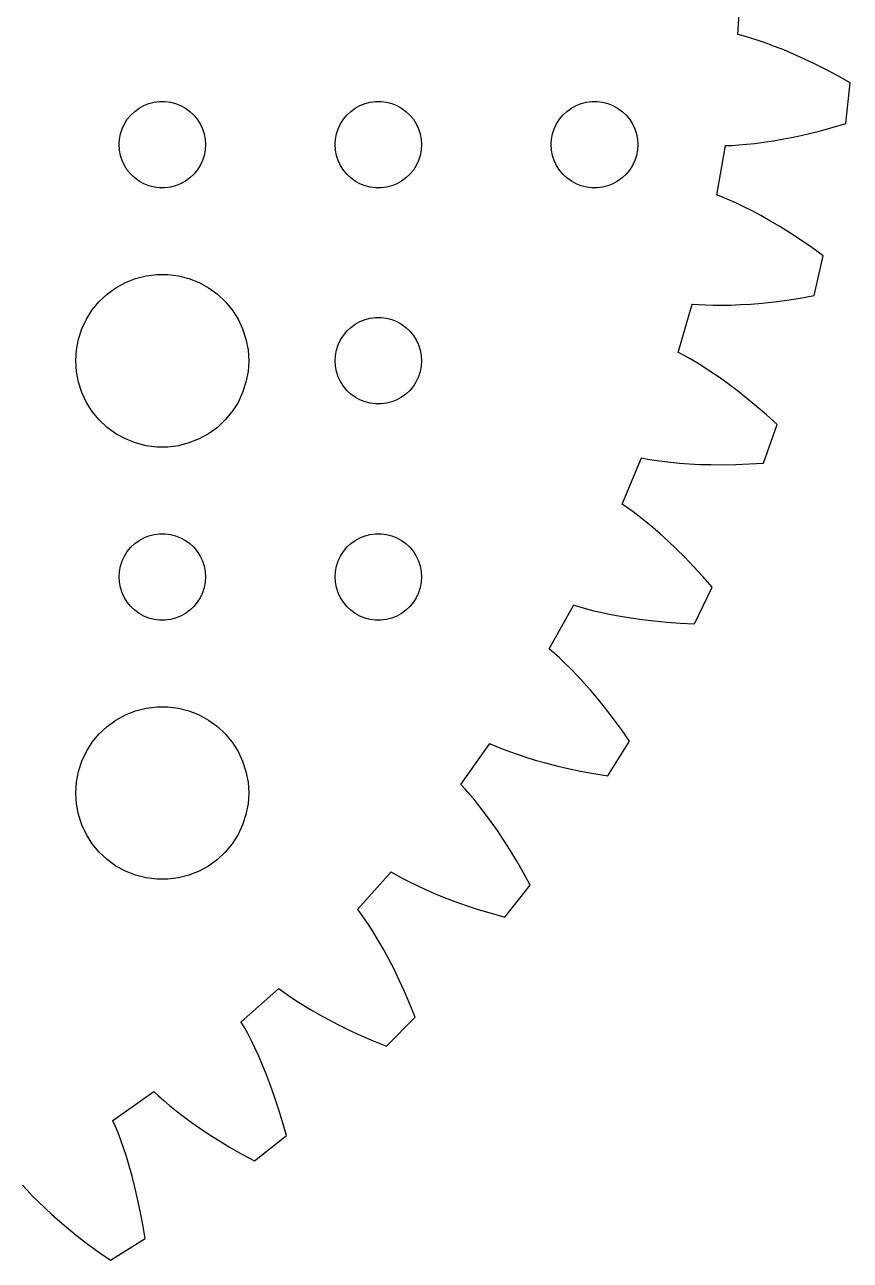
# Model space of a CAD drawing. Header units: metres. Extents: x -54 to 54, y -54 to 54.
# Drawn here: x 25.23 to 53.88, y -46.22 to -3.34 of the extents above; entities that cross this region are included whole.
import ezdxf

# ---------------------------------------------------------------- set-up
doc = ezdxf.new("R2010")
doc.units = ezdxf.units.M

msp = doc.modelspace()

# ---------------------------------------------------------------- linework, layer by layer
for p, q in [((49.9756, -3.6812), (50.0776, -1.93758)), ((49.9895, -3.68224), (49.9756, -3.6812)), ((50.1962, -3.73788), (49.9895, -3.68224)), ((50.4259, -3.80534), (50.1962, -3.73788)), ((50.6782, -3.88571), (50.4259, -3.80534)), ((50.9527, -3.98003), (50.6782, -3.88571)), ((51.2488, -4.08936), (50.9527, -3.98003)), ((51.5659, -4.21471), (51.2488, -4.08936)), ((51.9036, -4.35709), (51.5659, -4.21471)), ((52.2611, -4.51752), (51.9036, -4.35709)), ((52.6378, -4.69691), (52.2611, -4.51752)), ((53.0331, -4.89624), (52.6378, -4.69691)), ((53.4461, -5.11647), (53.0331, -4.89624)), ((53.8762, -5.35844), (53.4461, -5.11647)), ((53.7177, -6.76447), (53.8762, -5.35844)), ((29.7189, -6.02657), (29.9058, -6.00294)), ((29.9058, -6.00294), (30.0942, -6.00294)), ((30.0942, -6.00294), (30.2811, -6.02657)), ((37.2189, -6.02657), (37.4058, -6.00294)), ((37.4058, -6.00294), (37.5942, -6.00294)), ((37.5942, -6.00294), (37.7811, -6.02657)), ((44.7189, -6.02657), (44.9058, -6.00294)), ((44.9058, -6.00294), (45.0942, -6.00294)), ((45.0942, -6.00294), (45.2811, -6.02657)), ((28.9065, -6.47318), (29.0439, -6.34422)), ((29.0439, -6.34422), (29.1963, -6.23351)), ((29.1963, -6.23351), (29.3613, -6.14275)), ((29.3613, -6.14275), (29.5365, -6.07341)), ((29.5365, -6.07341), (29.7189, -6.02657)), ((30.2811, -6.02657), (30.4635, -6.07341)), ((30.4635, -6.07341), (30.6387, -6.14275)), ((30.6387, -6.14275), (30.8037, -6.23351)), ((30.8037, -6.23351), (30.9561, -6.34422)), ((30.9561, -6.34422), (31.0934, -6.47318)), ((36.4065, -6.47318), (36.5439, -6.34422)), ((36.5439, -6.34422), (36.6963, -6.23351)), ((36.6963, -6.23351), (36.8613, -6.14275)), ((36.8613, -6.14275), (37.0365, -6.07341)), ((37.0365, -6.07341), (37.2189, -6.02657)), ((37.7811, -6.02657), (37.9635, -6.07341)), ((37.9635, -6.07341), (38.1387, -6.14275)), ((38.1387, -6.14275), (38.3037, -6.23351)), ((38.3037, -6.23351), (38.4561, -6.34422)), ((38.4561, -6.34422), (38.5934, -6.47318)), ((43.9065, -6.47318), (44.0439, -6.34422)), ((44.0439, -6.34422), (44.1963, -6.23351)), ((44.1963, -6.23351), (44.3613, -6.14275)), ((44.3613, -6.14275), (44.5365, -6.07341)), ((44.5365, -6.07341), (44.7189, -6.02657)), ((45.2811, -6.02657), (45.4635, -6.07341)), ((45.4635, -6.07341), (45.6387, -6.14275)), ((45.6387, -6.14275), (45.8037, -6.23351)), ((45.8037, -6.23351), (45.9561, -6.34422)), ((45.9561, -6.34422), (46.0934, -6.47318)), ((28.6053, -6.9478), (28.6855, -6.77736)), ((28.6855, -6.77736), (28.7865, -6.61832)), ((28.7865, -6.61832), (28.9065, -6.47318)), ((31.0934, -6.47318), (31.2135, -6.61832)), ((31.2135, -6.61832), (31.3145, -6.77736)), ((31.3145, -6.77736), (31.3947, -6.9478)), ((36.1053, -6.9478), (36.1855, -6.77736)), ((36.1855, -6.77736), (36.2865, -6.61832)), ((36.2865, -6.61832), (36.4065, -6.47318)), ((38.5934, -6.47318), (38.7135, -6.61832)), ((38.7135, -6.61832), (38.8145, -6.77736)), ((38.8145, -6.77736), (38.8947, -6.9478)), ((43.6053, -6.9478), (43.6855, -6.77736)), ((43.6855, -6.77736), (43.7865, -6.61832)), ((43.7865, -6.61832), (43.9065, -6.47318)), ((46.0934, -6.47318), (46.2135, -6.61832)), ((46.2135, -6.61832), (46.3145, -6.77736)), ((46.3145, -6.77736), (46.3947, -6.9478)), ((53.2446, -6.90468), (53.7177, -6.76447)), ((28.5118, -7.312), (28.5471, -7.12695)), ((28.5471, -7.12695), (28.6053, -6.9478)), ((31.3947, -6.9478), (31.4529, -7.12695)), ((31.4529, -7.12695), (31.4882, -7.312)), ((36.0118, -7.312), (36.0471, -7.12695)), ((36.0471, -7.12695), (36.1053, -6.9478)), ((38.8947, -6.9478), (38.9529, -7.12695)), ((38.9529, -7.12695), (38.9882, -7.312)), ((43.5118, -7.312), (43.5471, -7.12695)), ((43.5471, -7.12695), (43.6053, -6.9478)), ((46.3947, -6.9478), (46.4529, -7.12695)), ((46.4529, -7.12695), (46.4882, -7.312)), ((51.5718, -7.30177), (51.9561, -7.22493)), ((51.9561, -7.22493), (52.3632, -7.13385)), ((52.3632, -7.13385), (52.7929, -7.02747)), ((52.7929, -7.02747), (53.2446, -6.90468)), ((28.5, -7.5), (28.5118, -7.312)), ((28.5118, -7.68799), (28.5, -7.5)), ((28.5471, -7.87303), (28.5118, -7.68799)), ((31.4882, -7.68799), (31.4529, -7.87303)), ((31.4882, -7.312), (31.5, -7.5)), ((31.5, -7.5), (31.4882, -7.68799)), ((36, -7.5), (36.0118, -7.312)), ((36.0118, -7.68799), (36, -7.5)), ((36.0471, -7.87303), (36.0118, -7.68799)), ((38.9882, -7.68799), (38.9529, -7.87303)), ((38.9882, -7.312), (39, -7.5)), ((39, -7.5), (38.9882, -7.68799)), ((43.5, -7.5), (43.5118, -7.312)), ((43.5118, -7.68799), (43.5, -7.5)), ((43.5471, -7.87303), (43.5118, -7.68799)), ((46.4882, -7.68799), (46.4529, -7.87303)), ((46.4882, -7.312), (46.5, -7.5)), ((46.5, -7.5), (46.4882, -7.68799)), ((49.2491, -9.25356), (49.5458, -7.5323)), ((49.5458, -7.5323), (49.5556, -7.53378)), ((49.5556, -7.53378), (49.7694, -7.52553)), ((49.7694, -7.52553), (50.0084, -7.51086)), ((50.0084, -7.51086), (50.2723, -7.48868)), ((50.2723, -7.48868), (50.5608, -7.45778)), ((50.5608, -7.45778), (50.8738, -7.41708)), ((50.8738, -7.41708), (51.2109, -7.36545)), ((51.2109, -7.36545), (51.5718, -7.30177)), ((28.6053, -8.05219), (28.5471, -7.87303)), ((28.6855, -8.22263), (28.6053, -8.05219)), ((31.3947, -8.05219), (31.3145, -8.22263)), ((31.4529, -7.87303), (31.3947, -8.05219)), ((36.1053, -8.05219), (36.0471, -7.87303)), ((36.1855, -8.22263), (36.1053, -8.05219)), ((38.8947, -8.05219), (38.8145, -8.22263)), ((38.9529, -7.87303), (38.8947, -8.05219)), ((43.6053, -8.05219), (43.5471, -7.87303)), ((43.6855, -8.22263), (43.6053, -8.05219)), ((46.3947, -8.05219), (46.3145, -8.22263)), ((46.4529, -7.87303), (46.3947, -8.05219)), ((28.7865, -8.38167), (28.6855, -8.22263)), ((28.9065, -8.52681), (28.7865, -8.38167)), ((29.0439, -8.65576), (28.9065, -8.52681)), ((31.0934, -8.52681), (30.9561, -8.65576)), ((31.2135, -8.38167), (31.0934, -8.52681)), ((31.3145, -8.22263), (31.2135, -8.38167)), ((36.2865, -8.38167), (36.1855, -8.22263)), ((36.4065, -8.52681), (36.2865, -8.38167)), ((36.5439, -8.65576), (36.4065, -8.52681)), ((38.5934, -8.52681), (38.4561, -8.65576)), ((38.7135, -8.38167), (38.5934, -8.52681)), ((38.8145, -8.22263), (38.7135, -8.38167)), ((43.7865, -8.38167), (43.6855, -8.22263)), ((43.9065, -8.52681), (43.7865, -8.38167)), ((44.0439, -8.65576), (43.9065, -8.52681)), ((46.0934, -8.52681), (45.9561, -8.65576)), ((46.2135, -8.38167), (46.0934, -8.52681)), ((46.3145, -8.22263), (46.2135, -8.38167)), ((29.1963, -8.76648), (29.0439, -8.65576)), ((29.3613, -8.85724), (29.1963, -8.76648)), ((29.5365, -8.92657), (29.3613, -8.85724)), ((29.7189, -8.97342), (29.5365, -8.92657)), ((29.9058, -8.99704), (29.7189, -8.97342)), ((30.0942, -8.99704), (29.9058, -8.99704)), ((30.2811, -8.97342), (30.0942, -8.99704)), ((30.4635, -8.92657), (30.2811, -8.97342)), ((30.6387, -8.85724), (30.4635, -8.92657)), ((30.8037, -8.76648), (30.6387, -8.85724)), ((30.9561, -8.65576), (30.8037, -8.76648)), ((36.6963, -8.76648), (36.5439, -8.65576)), ((36.8613, -8.85724), (36.6963, -8.76648)), ((37.0365, -8.92657), (36.8613, -8.85724)), ((37.2189, -8.97342), (37.0365, -8.92657)), ((37.4058, -8.99704), (37.2189, -8.97342)), ((37.5942, -8.99704), (37.4058, -8.99704)), ((37.7811, -8.97342), (37.5942, -8.99704)), ((37.9635, -8.92657), (37.7811, -8.97342)), ((38.1387, -8.85724), (37.9635, -8.92657)), ((38.3037, -8.76648), (38.1387, -8.85724)), ((38.4561, -8.65576), (38.3037, -8.76648)), ((44.1963, -8.76648), (44.0439, -8.65576)), ((44.3613, -8.85724), (44.1963, -8.76648)), ((44.5365, -8.92657), (44.3613, -8.85724)), ((44.7189, -8.97342), (44.5365, -8.92657)), ((44.9058, -8.99704), (44.7189, -8.97342)), ((45.0942, -8.99704), (44.9058, -8.99704)), ((45.2811, -8.97342), (45.0942, -8.99704)), ((45.4635, -8.92657), (45.2811, -8.97342)), ((45.6387, -8.85724), (45.4635, -8.92657)), ((45.8037, -8.76648), (45.6387, -8.85724)), ((45.9561, -8.65576), (45.8037, -8.76648)), ((49.2629, -9.25615), (49.2491, -9.25356)), ((49.4621, -9.33456), (49.2629, -9.25615)), ((49.6828, -9.42732), (49.4621, -9.33456)), ((49.9245, -9.53543), (49.6828, -9.42732)), ((50.1867, -9.6599), (49.9245, -9.53543)), ((50.4687, -9.80168), (50.1867, -9.6599)), ((50.7698, -9.96176), (50.4687, -9.80168)), ((51.0894, -10.1411), (50.7698, -9.96176)), ((51.4267, -10.3405), (51.0894, -10.1411)), ((51.7809, -10.5609), (51.4267, -10.3405)), ((52.1514, -10.8033), (51.7809, -10.5609)), ((52.5372, -11.0684), (52.1514, -10.8033)), ((52.9374, -11.357), (52.5372, -11.0684)), ((52.6226, -12.7364), (52.9374, -11.357)), ((28.3925, -12.467), (28.7227, -12.2855)), ((28.7227, -12.2855), (29.0729, -12.1468)), ((29.0729, -12.1468), (29.4379, -12.0531)), ((29.4379, -12.0531), (29.8116, -12.0059)), ((29.8116, -12.0059), (30.1884, -12.0059)), ((30.1884, -12.0059), (30.5621, -12.0531)), ((30.5621, -12.0531), (30.927, -12.1468)), ((30.927, -12.1468), (31.2773, -12.2855)), ((31.2773, -12.2855), (31.6075, -12.467)), ((27.8131, -12.9464), (28.0877, -12.6884)), ((28.0877, -12.6884), (28.3925, -12.467)), ((31.6075, -12.467), (31.9123, -12.6884)), ((31.9123, -12.6884), (32.1869, -12.9464)), ((51.6741, -12.8942), (52.1367, -12.8228)), ((52.1367, -12.8228), (52.6226, -12.7364)), ((27.3711, -13.5547), (27.5729, -13.2366)), ((27.5729, -13.2366), (27.8131, -12.9464)), ((32.1869, -12.9464), (32.427, -13.2366)), ((32.427, -13.2366), (32.6289, -13.5547)), ((47.9034, -14.7095), (48.3909, -13.0323)), ((48.3909, -13.0323), (48.4005, -13.0349)), ((48.4005, -13.0349), (48.6139, -13.0506)), ((48.6139, -13.0506), (48.853, -13.0628)), ((48.853, -13.0628), (49.1177, -13.0703)), ((49.1177, -13.0703), (49.4079, -13.0719)), ((49.4079, -13.0719), (49.7235, -13.0665)), ((49.7235, -13.0665), (50.0643, -13.0529)), ((50.0643, -13.0529), (50.43, -13.0301)), ((50.43, -13.0301), (50.8204, -12.9967)), ((50.8204, -12.9967), (51.2352, -12.9518)), ((51.2352, -12.9518), (51.6741, -12.8942)), ((27.2107, -13.8956), (27.3711, -13.5547)), ((32.6289, -13.5547), (32.7893, -13.8956)), ((36.6963, -13.7335), (36.8613, -13.6427)), ((36.8613, -13.6427), (37.0365, -13.5734)), ((37.0365, -13.5734), (37.2189, -13.5266)), ((37.2189, -13.5266), (37.4058, -13.5029)), ((37.4058, -13.5029), (37.5942, -13.5029)), ((37.5942, -13.5029), (37.7811, -13.5266)), ((37.7811, -13.5266), (37.9635, -13.5734)), ((37.9635, -13.5734), (38.1387, -13.6427)), ((38.1387, -13.6427), (38.3037, -13.7335)), ((27.0942, -14.2539), (27.2107, -13.8956)), ((32.7893, -13.8956), (32.9057, -14.2539)), ((36.1855, -14.2774), (36.2865, -14.1183)), ((36.2865, -14.1183), (36.4065, -13.9732)), ((36.4065, -13.9732), (36.5439, -13.8442)), ((36.5439, -13.8442), (36.6963, -13.7335)), ((38.3037, -13.7335), (38.4561, -13.8442)), ((38.4561, -13.8442), (38.5934, -13.9732)), ((38.5934, -13.9732), (38.7135, -14.1183)), ((38.7135, -14.1183), (38.8145, -14.2774)), ((27.0237, -14.624), (27.0942, -14.2539)), ((32.9057, -14.2539), (32.9763, -14.624)), ((36.0471, -14.627), (36.1053, -14.4478)), ((36.1053, -14.4478), (36.1855, -14.2774)), ((38.8145, -14.2774), (38.8947, -14.4478)), ((38.8947, -14.4478), (38.9529, -14.627)), ((27, -15), (27.0237, -14.624)), ((27.0237, -15.376), (27, -15)), ((32.9763, -14.624), (33, -15)), ((33, -15), (32.9763, -15.376)), ((36, -15), (36.0118, -14.812)), ((36.0118, -15.188), (36, -15)), ((36.0118, -14.812), (36.0471, -14.627)), ((38.9529, -14.627), (38.9882, -14.812)), ((38.9882, -14.812), (39, -15)), ((39, -15), (38.9882, -15.188)), ((47.9168, -14.7136), (47.9034, -14.7095)), ((48.1059, -14.8139), (47.9168, -14.7136)), ((48.3148, -14.9308), (48.1059, -14.8139)), ((48.543, -15.0652), (48.3148, -14.9308)), ((27.0942, -15.7461), (27.0237, -15.376)), ((32.9763, -15.376), (32.9057, -15.7461)), ((36.0471, -15.373), (36.0118, -15.188)), ((36.1053, -15.5522), (36.0471, -15.373)), ((38.9529, -15.373), (38.8947, -15.5522)), ((38.9882, -15.188), (38.9529, -15.373)), ((48.7896, -15.2183), (48.543, -15.0652)), ((49.0539, -15.3908), (48.7896, -15.2183)), ((49.3352, -15.5835), (49.0539, -15.3908)), ((27.2107, -16.1044), (27.0942, -15.7461)), ((32.9057, -15.7461), (32.7893, -16.1044)), ((36.1855, -15.7226), (36.1053, -15.5522)), ((36.2865, -15.8817), (36.1855, -15.7226)), ((38.8145, -15.7226), (38.7135, -15.8817)), ((38.8947, -15.5522), (38.8145, -15.7226)), ((49.6327, -15.7975), (49.3352, -15.5835)), ((49.9456, -16.0334), (49.6327, -15.7975)), ((27.3711, -16.4453), (27.2107, -16.1044)), ((32.7893, -16.1044), (32.6289, -16.4453)), ((36.4065, -16.0268), (36.2865, -15.8817)), ((36.5439, -16.1558), (36.4065, -16.0268)), ((36.6963, -16.2665), (36.5439, -16.1558)), ((36.8613, -16.3572), (36.6963, -16.2665)), ((38.3037, -16.2665), (38.1387, -16.3572)), ((38.4561, -16.1558), (38.3037, -16.2665)), ((38.5934, -16.0268), (38.4561, -16.1558)), ((38.7135, -15.8817), (38.5934, -16.0268)), ((50.2729, -16.2922), (49.9456, -16.0334)), ((50.6139, -16.5744), (50.2729, -16.2922)), ((27.5729, -16.7634), (27.3711, -16.4453)), ((32.6289, -16.4453), (32.427, -16.7634)), ((37.0365, -16.4266), (36.8613, -16.3572)), ((37.2189, -16.4734), (37.0365, -16.4266)), ((37.4058, -16.497), (37.2189, -16.4734)), ((37.5942, -16.497), (37.4058, -16.497)), ((37.7811, -16.4734), (37.5942, -16.497)), ((37.9635, -16.4266), (37.7811, -16.4734)), ((38.1387, -16.3572), (37.9635, -16.4266)), ((50.9676, -16.8811), (50.6139, -16.5744)), ((27.8131, -17.0536), (27.5729, -16.7634)), ((28.0877, -17.3115), (27.8131, -17.0536)), ((32.1869, -17.0536), (31.9123, -17.3115)), ((32.427, -16.7634), (32.1869, -17.0536)), ((51.333, -17.2127), (50.9676, -16.8811)), ((28.3925, -17.533), (28.0877, -17.3115)), ((28.7227, -17.7145), (28.3925, -17.533)), ((31.6075, -17.533), (31.2773, -17.7145)), ((31.9123, -17.3115), (31.6075, -17.533)), ((50.8657, -18.5482), (51.333, -17.2127)), ((29.0729, -17.8532), (28.7227, -17.7145)), ((29.4379, -17.9469), (29.0729, -17.8532)), ((29.8116, -17.9941), (29.4379, -17.9469)), ((30.1884, -17.9941), (29.8116, -17.9941)), ((30.5621, -17.9469), (30.1884, -17.9941)), ((30.927, -17.8532), (30.5621, -17.9469)), ((31.2773, -17.7145), (30.927, -17.8532)), ((45.9553, -19.9805), (46.6275, -18.3684)), ((46.6275, -18.3684), (46.6367, -18.3721)), ((46.6367, -18.3721), (46.847, -18.4116)), ((46.847, -18.4116), (47.0833, -18.4505)), ((47.0833, -18.4505), (47.3455, -18.4875)), ((47.3455, -18.4875), (47.6337, -18.5217)), ((47.6337, -18.5217), (47.9479, -18.5516)), ((47.9479, -18.5516), (48.288, -18.5763)), ((48.288, -18.5763), (48.654, -18.5945)), ((48.654, -18.5945), (49.0457, -18.6051)), ((49.0457, -18.6051), (49.463, -18.6069)), ((49.463, -18.6069), (49.9055, -18.5988)), ((49.9055, -18.5988), (50.3732, -18.5796)), ((50.3732, -18.5796), (50.8657, -18.5482)), ((45.9681, -19.9861), (45.9553, -19.9805)), ((46.1448, -20.1069), (45.9681, -19.9861)), ((46.3393, -20.2464), (46.1448, -20.1069)), ((46.551, -20.4056), (46.3393, -20.2464)), ((46.7789, -20.5853), (46.551, -20.4056)), ((29.7189, -21.0266), (29.9058, -21.003)), ((29.9058, -21.003), (30.0942, -21.003)), ((30.0942, -21.003), (30.2811, -21.0266)), ((37.2189, -21.0266), (37.4058, -21.003)), ((37.4058, -21.003), (37.5942, -21.003)), ((37.5942, -21.003), (37.7811, -21.0266)), ((47.0222, -20.7863), (46.7789, -20.5853)), ((47.2802, -21.0093), (47.0222, -20.7863)), ((47.5519, -21.2552), (47.2802, -21.0093)), ((28.9065, -21.4732), (29.0439, -21.3442)), ((29.0439, -21.3442), (29.1963, -21.2335)), ((29.1963, -21.2335), (29.3613, -21.1427)), ((29.3613, -21.1427), (29.5365, -21.0734)), ((29.5365, -21.0734), (29.7189, -21.0266)), ((30.2811, -21.0266), (30.4635, -21.0734)), ((30.4635, -21.0734), (30.6387, -21.1427)), ((30.6387, -21.1427), (30.8037, -21.2335)), ((30.8037, -21.2335), (30.9561, -21.3442)), ((30.9561, -21.3442), (31.0934, -21.4732)), ((36.4065, -21.4732), (36.5439, -21.3442)), ((36.5439, -21.3442), (36.6963, -21.2335)), ((36.6963, -21.2335), (36.8613, -21.1427)), ((36.8613, -21.1427), (37.0365, -21.0734)), ((37.0365, -21.0734), (37.2189, -21.0266)), ((37.7811, -21.0266), (37.9635, -21.0734)), ((37.9635, -21.0734), (38.1387, -21.1427)), ((38.1387, -21.1427), (38.3037, -21.2335)), ((38.3037, -21.2335), (38.4561, -21.3442)), ((38.4561, -21.3442), (38.5934, -21.4732)), ((47.8363, -21.5247), (47.5519, -21.2552)), ((28.6053, -21.9478), (28.6855, -21.7774)), ((28.6855, -21.7774), (28.7865, -21.6183)), ((28.7865, -21.6183), (28.9065, -21.4732)), ((31.0934, -21.4732), (31.2135, -21.6183)), ((31.2135, -21.6183), (31.3145, -21.7774)), ((31.3145, -21.7774), (31.3947, -21.9478)), ((36.1053, -21.9478), (36.1855, -21.7774)), ((36.1855, -21.7774), (36.2865, -21.6183)), ((36.2865, -21.6183), (36.4065, -21.4732)), ((38.5934, -21.4732), (38.7135, -21.6183)), ((38.7135, -21.6183), (38.8145, -21.7774)), ((38.8145, -21.7774), (38.8947, -21.9478)), ((48.1327, -21.8185), (47.8363, -21.5247)), ((48.4399, -22.1372), (48.1327, -21.8185)), ((28.5118, -22.312), (28.5471, -22.127)), ((28.5471, -22.127), (28.6053, -21.9478)), ((31.3947, -21.9478), (31.4529, -22.127)), ((31.4529, -22.127), (31.4882, -22.312)), ((36.0118, -22.312), (36.0471, -22.127)), ((36.0471, -22.127), (36.1053, -21.9478)), ((38.8947, -21.9478), (38.9529, -22.127)), ((38.9529, -22.127), (38.9882, -22.312)), ((48.757, -22.4815), (48.4399, -22.1372)), ((28.5, -22.5), (28.5118, -22.312)), ((28.5118, -22.688), (28.5, -22.5)), ((28.5471, -22.873), (28.5118, -22.688)), ((31.4882, -22.688), (31.4529, -22.873)), ((31.4882, -22.312), (31.5, -22.5)), ((31.5, -22.5), (31.4882, -22.688)), ((36, -22.5), (36.0118, -22.312)), ((36.0118, -22.688), (36, -22.5)), ((36.0471, -22.873), (36.0118, -22.688)), ((38.9882, -22.688), (38.9529, -22.873)), ((38.9882, -22.312), (39, -22.5)), ((39, -22.5), (38.9882, -22.688)), ((49.083, -22.8519), (48.757, -22.4815)), ((28.6053, -23.0522), (28.5471, -22.873)), ((28.6855, -23.2226), (28.6053, -23.0522)), ((31.3947, -23.0522), (31.3145, -23.2226)), ((31.4529, -22.873), (31.3947, -23.0522)), ((36.1053, -23.0522), (36.0471, -22.873)), ((36.1855, -23.2226), (36.1053, -23.0522)), ((38.8947, -23.0522), (38.8145, -23.2226)), ((38.9529, -22.873), (38.8947, -23.0522)), ((48.4691, -24.1267), (49.083, -22.8519)), ((28.7865, -23.3817), (28.6855, -23.2226)), ((28.9065, -23.5268), (28.7865, -23.3817)), ((29.0439, -23.6558), (28.9065, -23.5268)), ((31.0934, -23.5268), (30.9561, -23.6558)), ((31.2135, -23.3817), (31.0934, -23.5268)), ((31.3145, -23.2226), (31.2135, -23.3817)), ((36.2865, -23.3817), (36.1855, -23.2226)), ((36.4065, -23.5268), (36.2865, -23.3817)), ((36.5439, -23.6558), (36.4065, -23.5268)), ((38.5934, -23.5268), (38.4561, -23.6558)), ((38.7135, -23.3817), (38.5934, -23.5268)), ((38.8145, -23.2226), (38.7135, -23.3817)), ((43.4292, -25.0002), (44.2777, -23.4736)), ((44.2777, -23.4736), (44.2864, -23.4782)), ((44.2864, -23.4782), (44.491, -23.541)), ((44.491, -23.541), (44.7214, -23.6061)), ((29.1963, -23.7665), (29.0439, -23.6558)), ((29.3613, -23.8572), (29.1963, -23.7665)), ((29.5365, -23.9266), (29.3613, -23.8572)), ((29.7189, -23.9734), (29.5365, -23.9266)), ((29.9058, -23.997), (29.7189, -23.9734)), ((30.0942, -23.997), (29.9058, -23.997)), ((30.2811, -23.9734), (30.0942, -23.997)), ((30.4635, -23.9266), (30.2811, -23.9734)), ((30.6387, -23.8572), (30.4635, -23.9266)), ((30.8037, -23.7665), (30.6387, -23.8572)), ((30.9561, -23.6558), (30.8037, -23.7665)), ((36.6963, -23.7665), (36.5439, -23.6558)), ((36.8613, -23.8572), (36.6963, -23.7665)), ((37.0365, -23.9266), (36.8613, -23.8572)), ((37.2189, -23.9734), (37.0365, -23.9266)), ((37.4058, -23.997), (37.2189, -23.9734)), ((37.5942, -23.997), (37.4058, -23.997)), ((37.7811, -23.9734), (37.5942, -23.997)), ((37.9635, -23.9266), (37.7811, -23.9734)), ((38.1387, -23.8572), (37.9635, -23.9266)), ((38.3037, -23.7665), (38.1387, -23.8572)), ((38.4561, -23.6558), (38.3037, -23.7665)), ((44.7214, -23.6061), (44.9778, -23.6723)), ((44.9778, -23.6723), (45.2604, -23.7385)), ((45.2604, -23.7385), (45.5693, -23.8034)), ((45.5693, -23.8034), (45.9045, -23.866)), ((45.9045, -23.866), (46.2661, -23.9251)), ((46.2661, -23.9251), (46.6542, -23.9795)), ((46.6542, -23.9795), (47.0686, -24.028)), ((47.0686, -24.028), (47.5093, -24.0695)), ((47.5093, -24.0695), (47.9762, -24.1028)), ((47.9762, -24.1028), (48.4691, -24.1267)), ((43.4414, -25.0072), (43.4292, -25.0002)), ((43.6034, -25.147), (43.4414, -25.0072)), ((43.7811, -25.3075), (43.6034, -25.147)), ((43.9736, -25.4894), (43.7811, -25.3075)), ((44.1799, -25.6934), (43.9736, -25.4894)), ((44.3992, -25.9204), (44.1799, -25.6934)), ((44.6306, -26.1709), (44.3992, -25.9204)), ((44.873, -26.4457), (44.6306, -26.1709)), ((45.1255, -26.7454), (44.873, -26.4457)), ((29.4379, -27.0531), (29.8116, -27.0059)), ((29.8116, -27.0059), (30.1884, -27.0059)), ((30.1884, -27.0059), (30.5621, -27.0531)), ((45.3871, -27.0705), (45.1255, -26.7454)), ((28.3925, -27.467), (28.7227, -27.2855)), ((28.7227, -27.2855), (29.0729, -27.1468)), ((29.0729, -27.1468), (29.4379, -27.0531)), ((30.5621, -27.0531), (30.927, -27.1468)), ((30.927, -27.1468), (31.2773, -27.2855)), ((31.2773, -27.2855), (31.6075, -27.467)), ((45.6567, -27.4215), (45.3871, -27.0705)), ((45.9333, -27.7992), (45.6567, -27.4215)), ((27.8131, -27.9464), (28.0877, -27.6884)), ((28.0877, -27.6884), (28.3925, -27.467)), ((31.6075, -27.467), (31.9123, -27.6884)), ((31.9123, -27.6884), (32.1869, -27.9464)), ((46.2158, -28.2038), (45.9333, -27.7992)), ((27.3711, -28.5547), (27.5729, -28.2366)), ((27.5729, -28.2366), (27.8131, -27.9464)), ((32.1869, -27.9464), (32.427, -28.2366)), ((32.427, -28.2366), (32.6289, -28.5547)), ((40.357, -29.7056), (41.3711, -28.2835)), ((41.3711, -28.2835), (41.3792, -28.2891)), ((41.3792, -28.2891), (41.5755, -28.3744)), ((45.463, -29.4018), (46.2158, -28.2038)), ((27.2107, -28.8956), (27.3711, -28.5547)), ((32.6289, -28.5547), (32.7893, -28.8956)), ((41.5755, -28.3744), (41.7972, -28.4649)), ((41.7972, -28.4649), (42.0445, -28.5594)), ((42.0445, -28.5594), (42.3179, -28.6568)), ((42.3179, -28.6568), (42.6176, -28.7559)), ((27.0942, -29.2539), (27.2107, -28.8956)), ((32.7893, -28.8956), (32.9057, -29.2539)), ((42.6176, -28.7559), (42.9437, -28.8556)), ((42.9437, -28.8556), (43.2965, -28.9548)), ((43.2965, -28.9548), (43.676, -29.0523)), ((43.676, -29.0523), (44.0824, -29.1469)), ((44.0824, -29.1469), (44.5157, -29.2375)), ((27.0237, -29.624), (27.0942, -29.2539)), ((32.9057, -29.2539), (32.9763, -29.624)), ((44.5157, -29.2375), (44.9759, -29.3229)), ((44.9759, -29.3229), (45.463, -29.4018)), ((27, -30), (27.0237, -29.624)), ((27.0237, -30.376), (27, -30)), ((32.9763, -29.624), (33, -30)), ((33, -30), (32.9763, -30.376)), ((40.3683, -29.7139), (40.357, -29.7056)), ((40.5137, -29.8709), (40.3683, -29.7139)), ((40.6723, -30.0503), (40.5137, -29.8709)), ((27.0942, -30.7461), (27.0237, -30.376)), ((32.9763, -30.376), (32.9057, -30.7461)), ((40.8432, -30.2526), (40.6723, -30.0503)), ((41.0254, -30.4785), (40.8432, -30.2526)), ((27.2107, -31.1044), (27.0942, -30.7461)), ((32.9057, -30.7461), (32.7893, -31.1044)), ((41.2179, -30.7286), (41.0254, -30.4785)), ((41.4198, -31.0034), (41.2179, -30.7286)), ((27.3711, -31.4453), (27.2107, -31.1044)), ((32.7893, -31.1044), (32.6289, -31.4453)), ((41.6299, -31.3036), (41.4198, -31.0034)), ((27.5729, -31.7634), (27.3711, -31.4453)), ((32.6289, -31.4453), (32.427, -31.7634)), ((41.8473, -31.6297), (41.6299, -31.3036)), ((42.0708, -31.982), (41.8473, -31.6297)), ((27.8131, -32.0536), (27.5729, -31.7634)), ((28.0877, -32.3115), (27.8131, -32.0536)), ((32.1869, -32.0536), (31.9123, -32.3115)), ((32.427, -31.7634), (32.1869, -32.0536)), ((42.2994, -32.3611), (42.0708, -31.982)), ((28.3925, -32.533), (28.0877, -32.3115)), ((28.7227, -32.7145), (28.3925, -32.533)), ((31.6075, -32.533), (31.2773, -32.7145)), ((31.9123, -32.3115), (31.6075, -32.533)), ((42.532, -32.7673), (42.2994, -32.3611)), ((29.0729, -32.8532), (28.7227, -32.7145)), ((29.4379, -32.9469), (29.0729, -32.8532)), ((29.8116, -32.9941), (29.4379, -32.9469)), ((30.1884, -32.9941), (29.8116, -32.9941)), ((30.5621, -32.9469), (30.1884, -32.9941)), ((30.927, -32.8532), (30.5621, -32.9469)), ((31.2773, -32.7145), (30.927, -32.8532)), ((36.7773, -34.0373), (37.9442, -32.7377)), ((37.9442, -32.7377), (37.9517, -32.7442)), ((37.9517, -32.7442), (38.1371, -32.851)), ((38.1371, -32.851), (38.3473, -32.9657)), ((38.3473, -32.9657), (38.5825, -33.0873)), ((42.7674, -33.201), (42.532, -32.7673)), ((38.5825, -33.0873), (38.8433, -33.2147)), ((38.8433, -33.2147), (39.13, -33.3467)), ((39.13, -33.3467), (39.4429, -33.4824)), ((41.8852, -34.3072), (42.7674, -33.201)), ((39.4429, -33.4824), (39.7823, -33.6205)), ((39.7823, -33.6205), (40.1485, -33.7598)), ((40.1485, -33.7598), (40.5418, -33.8993)), ((36.7876, -34.0469), (36.7773, -34.0373)), ((36.9144, -34.2192), (36.7876, -34.0469)), ((37.052, -34.4152), (36.9144, -34.2192)), ((40.5418, -33.8993), (40.9622, -34.0379)), ((40.9622, -34.0379), (41.41, -34.1742)), ((41.41, -34.1742), (41.8852, -34.3072)), ((37.1991, -34.6353), (37.052, -34.4152)), ((37.3549, -34.8802), (37.1991, -34.6353)), ((37.5182, -35.1503), (37.3549, -34.8802)), ((37.688, -35.446), (37.5182, -35.1503)), ((37.8633, -35.7679), (37.688, -35.446)), ((38.0428, -36.1162), (37.8633, -35.7679)), ((38.2254, -36.4913), (38.0428, -36.1162)), ((32.735, -37.9411), (34.0402, -36.7803)), ((34.0402, -36.7803), (34.0469, -36.7876)), ((34.0469, -36.7876), (34.2192, -36.9144)), ((38.4101, -36.8936), (38.2254, -36.4913)), ((34.2192, -36.9144), (34.4152, -37.052)), ((34.4152, -37.052), (34.6353, -37.1991)), ((34.6353, -37.1991), (34.8802, -37.3549)), ((38.5958, -37.3233), (38.4101, -36.8936)), ((34.8802, -37.3549), (35.1503, -37.5182)), ((35.1503, -37.5182), (35.446, -37.688)), ((35.446, -37.688), (35.7679, -37.8633)), ((38.7811, -37.7806), (38.5958, -37.3233)), ((32.7442, -37.9517), (32.735, -37.9411)), ((32.851, -38.1371), (32.7442, -37.9517)), ((32.9657, -38.3473), (32.851, -38.1371)), ((35.7679, -37.8633), (36.1162, -38.0428)), ((36.1162, -38.0428), (36.4913, -38.2254)), ((37.7806, -38.7811), (38.7811, -37.7806)), ((33.0873, -38.5825), (32.9657, -38.3473)), ((33.2147, -38.8433), (33.0873, -38.5825)), ((36.4913, -38.2254), (36.8936, -38.4101)), ((36.8936, -38.4101), (37.3233, -38.5958)), ((33.3467, -39.13), (33.2147, -38.8433)), ((37.3233, -38.5958), (37.7806, -38.7811)), ((33.4824, -39.4429), (33.3467, -39.13)), ((33.6205, -39.7823), (33.4824, -39.4429)), ((33.7598, -40.1485), (33.6205, -39.7823)), ((33.8993, -40.5418), (33.7598, -40.1485)), ((28.2811, -41.3677), (29.708, -40.3603)), ((29.708, -40.3603), (29.7139, -40.3683)), ((29.7139, -40.3683), (29.8709, -40.5137)), ((29.8709, -40.5137), (30.0503, -40.6723)), ((30.0503, -40.6723), (30.2526, -40.8432)), ((34.0379, -40.9622), (33.8993, -40.5418)), ((30.2526, -40.8432), (30.4785, -41.0254)), ((30.4785, -41.0254), (30.7286, -41.2179)), ((34.1742, -41.41), (34.0379, -40.9622)), ((28.2891, -41.3792), (28.2811, -41.3677)), ((28.3744, -41.5755), (28.2891, -41.3792)), ((28.4649, -41.7972), (28.3744, -41.5755)), ((30.7286, -41.2179), (31.0034, -41.4198)), ((31.0034, -41.4198), (31.3036, -41.6299)), ((34.3072, -41.8852), (34.1742, -41.41)), ((28.5594, -42.0445), (28.4649, -41.7972)), ((31.3036, -41.6299), (31.6297, -41.8473)), ((31.6297, -41.8473), (31.982, -42.0708)), ((33.201, -42.7674), (34.3072, -41.8852)), ((28.6568, -42.3179), (28.5594, -42.0445)), ((28.7559, -42.6176), (28.6568, -42.3179)), ((31.982, -42.0708), (32.3611, -42.2994)), ((32.3611, -42.2994), (32.7673, -42.532)), ((28.8556, -42.9437), (28.7559, -42.6176)), ((32.7673, -42.532), (33.201, -42.7674)), ((28.9548, -43.2965), (28.8556, -42.9437)), ((29.0523, -43.676), (28.9548, -43.2965)), ((25.147, -43.6034), (25.3075, -43.7811)), ((29.1469, -44.0824), (29.0523, -43.676)), ((25.3075, -43.7811), (25.4894, -43.9736)), ((25.4894, -43.9736), (25.6934, -44.1799)), ((29.2375, -44.5157), (29.1469, -44.0824)), ((25.6934, -44.1799), (25.9204, -44.3992)), ((25.9204, -44.3992), (26.1709, -44.6306)), ((29.3229, -44.9759), (29.2375, -44.5157)), ((26.1709, -44.6306), (26.4457, -44.873)), ((26.4457, -44.873), (26.7454, -45.1255)), ((29.4018, -45.463), (29.3229, -44.9759)), ((26.7454, -45.1255), (27.0705, -45.3871)), ((27.0705, -45.3871), (27.4215, -45.6567)), ((27.4215, -45.6567), (27.7992, -45.9333)), ((28.2038, -46.2158), (29.4018, -45.463)), ((27.7992, -45.9333), (28.2038, -46.2158))]:
    msp.add_line(p, q)

doc.saveas('drawing.dxf')
